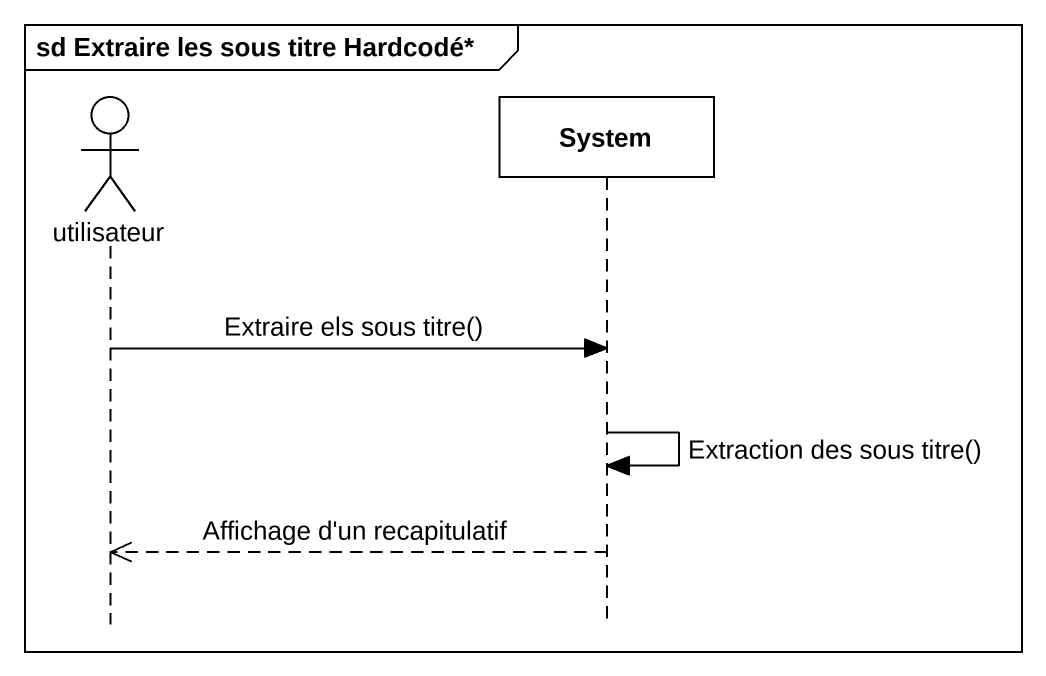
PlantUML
@startuml
mainframe sd Extraire les sous titre Hardcodé*
hide footbox
actor utilisateur
participant System

utilisateur -> System : Extraire els sous titre()
System -> System : Extraction des sous titre()
System -->> utilisateur : Affichage d'un recapitulatif
@enduml
